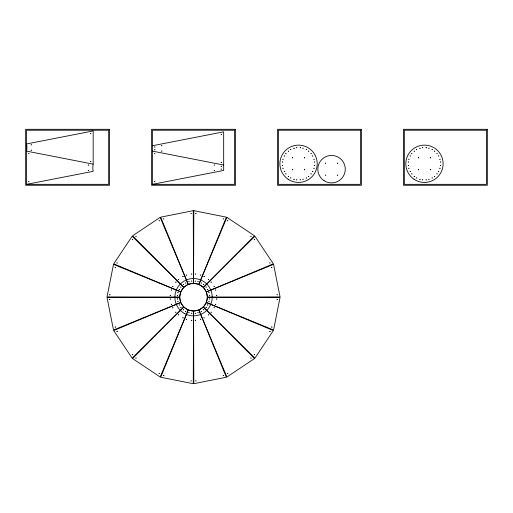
<?xml version="1.0" encoding="UTF-8"?>
<svg xmlns="http://www.w3.org/2000/svg" width="513" height="513" viewBox="0 0 513 513"><rect width="100%" height="100%" fill="white"/><g stroke="black" fill="none" stroke-linecap="round" stroke-linejoin="round"><path stroke-width="0.77" d="M152.502 145.73L223.674 131.835L223.674 170.438L152.502 184.334L152.502 130.231L234.582 130.231L234.582 184.334L152.502 184.334M26.58 184.334L108.66 184.334L108.66 130.231L26.58 130.231L26.58 184.334L93.18 171.336A18.654 18.654 0 0 1 93.18 164.134L93.18 130.943L26.58 143.941A18.654 18.654 0 0 1 26.58 151.136L93.18 164.134M152.502 151.136L223.674 165.032M193.824 210.683L193.568 283.202L198.871 284.26L226.38 217.159L193.824 210.683M193.516 311.186L193.254 383.698L160.697 377.222L188.207 310.128L193.516 311.186M28.728 153.733L29.1 153.765L28.734 153.708M28.728 181.717L29.1 181.749L28.728 181.705M90.66 133.54L91.032 133.572L90.666 133.515M90.66 161.518L91.032 161.537L90.66 161.505M154.689 147.026L155.061 147.058L154.689 146.994M154.644 153.733L155.016 153.765L154.65 153.708M154.689 149.822L155.061 149.841L154.689 149.809M154.644 181.717L155.016 181.749L154.65 181.705M170.213 295.341L170.585 295.36L170.213 295.341M171.271 290.031L171.643 290.076L171.278 289.992M172.682 307.742L173.054 307.774L172.689 307.717M175.69 312.237L176.055 312.289L175.696 312.199M178.3 279.514L178.671 279.534L178.3 279.502M182.795 276.513L183.167 276.533L182.795 276.513M186.206 319.266L186.578 319.298L186.206 319.253M191.509 320.324L191.881 320.356L191.516 320.292M195.196 274.045L195.568 274.077L195.203 274.019M200.506 275.096L200.878 275.135L200.506 275.071M203.911 317.855L204.283 317.9L203.917 317.816M208.413 314.847L208.785 314.879L208.413 314.822M211.023 282.124L211.394 282.156L211.023 282.112M214.024 286.626L214.396 286.658L214.03 286.607M215.441 304.331L215.813 304.363L215.441 304.318M216.492 299.028L216.864 299.047L216.492 299.028M221.154 134.432L221.526 134.464L221.154 134.419M221.116 166.327L221.488 166.347L221.116 166.315M221.154 162.416L221.526 162.448L221.161 162.384M221.116 169.123L221.488 169.155L221.116 169.098M31.146 144.82L31.517 144.846L31.146 144.807M31.146 150.232L31.517 150.271L31.152 150.206M88.242 165.019L88.614 165.058L88.242 165M88.242 170.425L88.614 170.463L88.249 170.399M109.641 299.566L110.013 299.605L109.647 299.541M116.926 262.938L117.297 262.989L116.938 262.9M115.104 327.012L115.476 327.037L115.104 327.012M132.476 239.674L132.848 239.712L132.476 239.661M135.849 358.061L136.221 358.1L135.849 358.048M161.64 145.711L162.012 145.756L161.646 145.686M161.64 151.123L162.012 151.175L161.646 151.085M163.525 218.929L163.897 218.968L163.525 218.897M159.113 373.605L159.485 373.644L159.12 373.579M177.293 298.944L177.665 298.976L177.293 298.944M177.838 301.689L178.21 301.734L177.838 301.676M179.191 289.396L179.563 289.435L179.197 289.358M180.749 287.068L181.115 287.113L180.756 287.03M183.25 309.788L183.622 309.814L183.25 309.775M185.571 311.34L185.943 311.385L185.578 311.314M190.971 213.466L191.343 213.491L190.971 213.453M188.842 281.663L189.214 281.701L188.848 281.637M191.586 281.118L191.958 281.156L191.586 281.105M195.126 313.244L195.491 313.283L195.126 313.219M197.871 312.693L198.236 312.738L197.871 312.68M195.742 380.89L196.113 380.928L195.748 380.864M201.134 283.016L201.506 283.054L201.134 283.003M203.462 284.568L203.834 284.612L203.469 284.542M205.963 307.287L206.335 307.313L205.963 307.287M207.521 304.959L207.893 304.985L207.521 304.959M208.874 292.666L209.24 292.705L208.874 292.641M209.419 295.411L209.791 295.45L209.426 295.373M214.158 165.019L214.53 165.058L214.165 165M214.158 170.425L214.53 170.463L214.165 170.399M227.592 220.75L227.964 220.795L227.599 220.737M223.187 375.433L223.559 375.471L223.187 375.42M250.863 236.301L251.229 236.339L250.863 236.275M254.236 354.682L254.608 354.727L254.236 354.656M271.608 267.35L271.98 267.388L271.608 267.337M269.78 331.417L270.152 331.443L269.78 331.417M277.065 294.795L277.437 294.821L277.065 294.776M282.304 165.532L282.676 165.577L282.31 165.507M282.849 168.277L283.221 168.335L282.855 168.238M284.202 155.984L284.574 156.01L284.208 155.971M285.76 153.656L286.132 153.701L285.76 153.631M288.261 176.376L288.627 176.427L288.268 176.337M290.589 177.928L290.954 177.973L290.589 177.915M292.397 157.799L292.769 157.824L292.397 157.799M292.397 169.739L292.769 169.765L292.397 169.739M293.853 148.251L294.225 148.276L293.853 148.251M296.597 147.706L296.969 147.731L296.597 147.693M300.137 179.832L300.509 179.858L300.137 179.819M302.882 179.281L303.254 179.326L302.882 179.268M304.337 157.799L304.709 157.824L304.337 157.799M304.337 169.739L304.709 169.765L304.337 169.739M306.146 149.604L306.524 149.629L306.152 149.591M308.473 151.155L308.845 151.2L308.48 151.143M310.974 173.875L311.346 173.913L310.981 173.849M312.532 171.547L312.904 171.586L312.532 171.522M313.885 159.254L314.257 159.28L313.885 159.242M314.431 161.999L314.802 162.037L314.431 161.986M325.396 163.198L325.768 163.224L325.396 163.185M325.396 175.138L325.768 175.177L325.402 175.113M337.336 163.198L337.708 163.224L337.336 163.185M337.336 175.138L337.708 175.164L337.336 175.125M408.22 165.532L408.592 165.577L408.226 165.507M408.771 168.277L409.137 168.335L408.778 168.238M410.124 155.984L410.496 156.01L410.124 155.971M411.676 153.656L412.048 153.701L411.683 153.631M414.177 176.376L414.549 176.427L414.183 176.337M416.505 177.928L416.877 177.953L416.505 177.915M418.319 157.799L418.691 157.824L418.319 157.799M418.319 169.739L418.691 169.765L418.319 169.739M419.775 148.251L420.147 148.276L419.775 148.251M422.52 147.706L422.892 147.731L422.52 147.693M426.053 179.832L426.425 179.871L426.059 179.8M428.797 179.281L429.169 179.313L428.797 179.268M430.253 157.799L430.625 157.824L430.253 157.799M430.253 169.739L430.625 169.765L430.253 169.739M432.068 149.604L432.44 149.642L432.068 149.578M434.396 151.155L434.761 151.2L434.396 151.143M436.896 173.875L437.268 173.913L436.896 173.849M438.448 171.547L438.82 171.586L438.455 171.522M439.801 159.254L440.173 159.293L439.801 159.242M440.346 161.999L440.718 162.037L440.353 161.986M170.213 299.021L170.585 299.079L170.226 298.97M171.271 304.324L171.643 304.356L171.271 304.324M172.682 286.613L173.054 286.664L172.682 286.6M175.69 282.118L176.062 282.15L175.69 282.118M178.3 314.841L178.665 314.886L178.3 314.815M182.795 317.848L183.167 317.88L182.795 317.848M186.206 275.09L186.572 275.141L186.206 275.064M191.509 274.038L191.881 274.083L191.509 274.025M195.203 320.317L195.568 320.349L195.203 320.298M200.506 319.259L200.878 319.304L200.512 319.233M203.911 276.501L204.283 276.539L203.911 276.501M208.413 279.508L208.785 279.553L208.413 279.495M211.023 312.231L211.388 312.282L211.029 312.193M214.024 307.736L214.396 307.781L214.03 307.71M215.441 290.025L215.806 290.069L215.441 289.999M216.492 295.328L216.864 295.379L216.499 295.289M109.641 294.783L110.013 294.828L109.641 294.783M115.104 267.344L115.47 267.395L115.111 267.318M116.932 331.411L117.297 331.449L116.932 331.411M135.849 236.294L136.221 236.346L135.855 236.269M132.476 354.675L132.841 354.733L132.482 354.65M159.113 220.744L159.485 220.802L159.12 220.718M163.525 375.426L163.897 375.465L163.525 375.426M177.293 295.405L177.658 295.456L177.299 295.366M177.838 292.66L178.21 292.699L177.838 292.647M179.191 304.953L179.556 305.017L179.204 304.902M180.749 307.281L181.115 307.319L180.749 307.281M183.25 284.561L183.616 284.619L183.25 284.548M185.571 283.009L185.943 283.048L185.578 282.996M195.742 213.459L196.113 213.511L195.742 213.446M188.842 312.686L189.214 312.731L188.842 312.673M191.586 313.238L191.958 313.276L191.586 313.225M195.126 281.111L195.498 281.15L195.126 281.098M197.871 281.656L198.242 281.695L197.871 281.643M190.971 380.883L191.336 380.935L190.971 380.87M201.134 311.333L201.506 311.391L201.141 311.32M203.462 309.781L203.834 309.82L203.462 309.769M205.963 287.062L206.335 287.12L205.976 287.024M207.521 289.39L207.887 289.454L207.528 289.351M208.874 301.682L209.24 301.74L208.874 301.67M209.419 298.938L209.785 299.008L209.432 298.887M223.187 218.916L223.553 218.974L223.187 218.904M227.592 373.599L227.964 373.65L227.599 373.573M254.236 239.667L254.602 239.718L254.236 239.654M250.863 358.055L251.229 358.106L250.863 358.029M269.78 262.932L270.152 262.983L269.787 262.906M282.304 161.993L282.676 162.044L282.31 161.967M282.849 159.248L283.221 159.299L282.855 159.235M271.608 327.005L271.98 327.044L271.608 327.005M284.202 171.541L284.574 171.592L284.208 171.528M285.76 173.869L286.126 173.92L285.76 173.856M277.065 299.56L277.437 299.611L277.071 299.534M288.261 151.149L288.627 151.207L288.261 151.136M290.589 149.597L290.954 149.661L290.595 149.559M293.853 179.274L294.225 179.319L293.853 179.274M296.597 179.826L296.969 179.877L296.604 179.794M300.137 147.699L300.509 147.738L300.137 147.699M302.882 148.244L303.247 148.308L302.888 148.206M306.152 177.921L306.517 177.979L306.152 177.908M308.473 176.369L308.845 176.421L308.48 176.344M310.974 153.65L311.346 153.708L310.981 153.624M312.532 155.978L312.898 156.029L312.539 155.952M313.885 168.27L314.257 168.328L313.892 168.232M314.431 165.526L314.802 165.571L314.431 165.513M408.226 161.993L408.592 162.044L408.226 161.967M408.771 159.248L409.137 159.299L408.771 159.235M410.124 171.541L410.49 171.592L410.124 171.528M411.676 173.869L412.048 173.907L411.683 173.856M414.177 151.149L414.549 151.207L414.183 151.136M416.505 149.597L416.87 149.661L416.511 149.559M419.775 179.274L420.147 179.319L419.775 179.274M422.52 179.826L422.885 179.89L422.526 179.781M426.053 147.699L426.425 147.738L426.053 147.699M428.797 148.244L429.163 148.308L428.81 148.206M432.068 177.921L432.44 177.979L432.068 177.908M434.396 176.369L434.761 176.421L434.396 176.357M436.896 153.65L437.262 153.708L436.903 153.624M438.448 155.978L438.82 156.029L438.455 155.952M439.801 168.27L440.173 168.328L439.814 168.232M440.346 165.526L440.718 165.571L440.353 165.513M113.508 264.349L107.031 296.905L179.55 297.168L180.608 291.859L183.628 287.318L188.162 284.273L160.171 217.377L132.572 235.82L183.667 287.28L132.168 236.224L113.726 263.823L180.627 291.814L113.508 264.349M207.534 297.219L206.476 302.523L273.57 330.032L280.047 297.476L207.534 297.219M226.906 217.377L198.916 284.273L203.417 287.28L206.457 291.814L207.534 297.168L280.047 296.905L273.57 264.349L206.476 291.859L273.352 263.823L254.91 236.224L203.449 287.318L254.512 235.82L226.906 217.377M188.162 310.108L160.171 377.004L132.572 358.561L183.667 307.101L180.627 302.567L113.726 330.558L132.168 358.157L183.628 307.069L188.162 310.108M206.457 302.567L203.449 307.069L198.916 310.108L226.906 377.004L254.512 358.561L203.417 307.101L254.91 358.157L273.352 330.558L206.457 302.567M180.608 302.523L113.508 330.032L107.031 297.476L179.55 297.219L180.608 302.523M193.254 210.683L160.697 217.159L188.207 284.26L193.516 283.202L193.254 210.683M198.871 310.128L193.568 311.186L193.824 383.698L226.38 377.222L198.871 310.128M109.596 129.302L25.65 129.302L25.65 185.264L109.596 185.264L109.596 129.302M235.512 129.302L151.566 129.302L151.566 185.264L235.512 185.264L235.512 129.302M361.434 129.302L277.488 129.302L277.488 185.264L361.434 185.264L361.434 129.302M487.35 129.302L403.404 129.302L403.404 185.264L487.35 185.264L487.35 129.302M360.498 130.231L278.418 130.231L278.418 184.334L360.498 184.334L360.498 130.231M486.42 130.231L404.34 130.231L404.34 184.334L486.42 184.334L486.42 130.231M414.017 179.229A18.654 18.654 0 0 0 443.078 165.109A18.654 18.654 0 0 0 416.319 147A18.654 18.654 0 0 0 414.017 179.229M324.062 180.685A13.729 13.729 0 0 0 345.255 169.912A13.729 13.729 0 0 0 325.332 156.94A13.729 13.729 0 0 0 324.062 180.685M186.052 308.698A13.729 13.729 0 0 0 207.246 297.925A13.729 13.729 0 0 0 187.322 284.952A13.729 13.729 0 0 0 186.052 308.698M184.212 313.347A18.654 18.654 0 0 0 212.196 297.194A18.654 18.654 0 0 0 184.212 281.034A18.654 18.654 0 0 0 184.212 313.347M288.101 179.229A18.654 18.654 0 0 0 317.162 165.109A18.654 18.654 0 0 0 290.403 147A18.654 18.654 0 0 0 288.101 179.229"/></g></svg>
